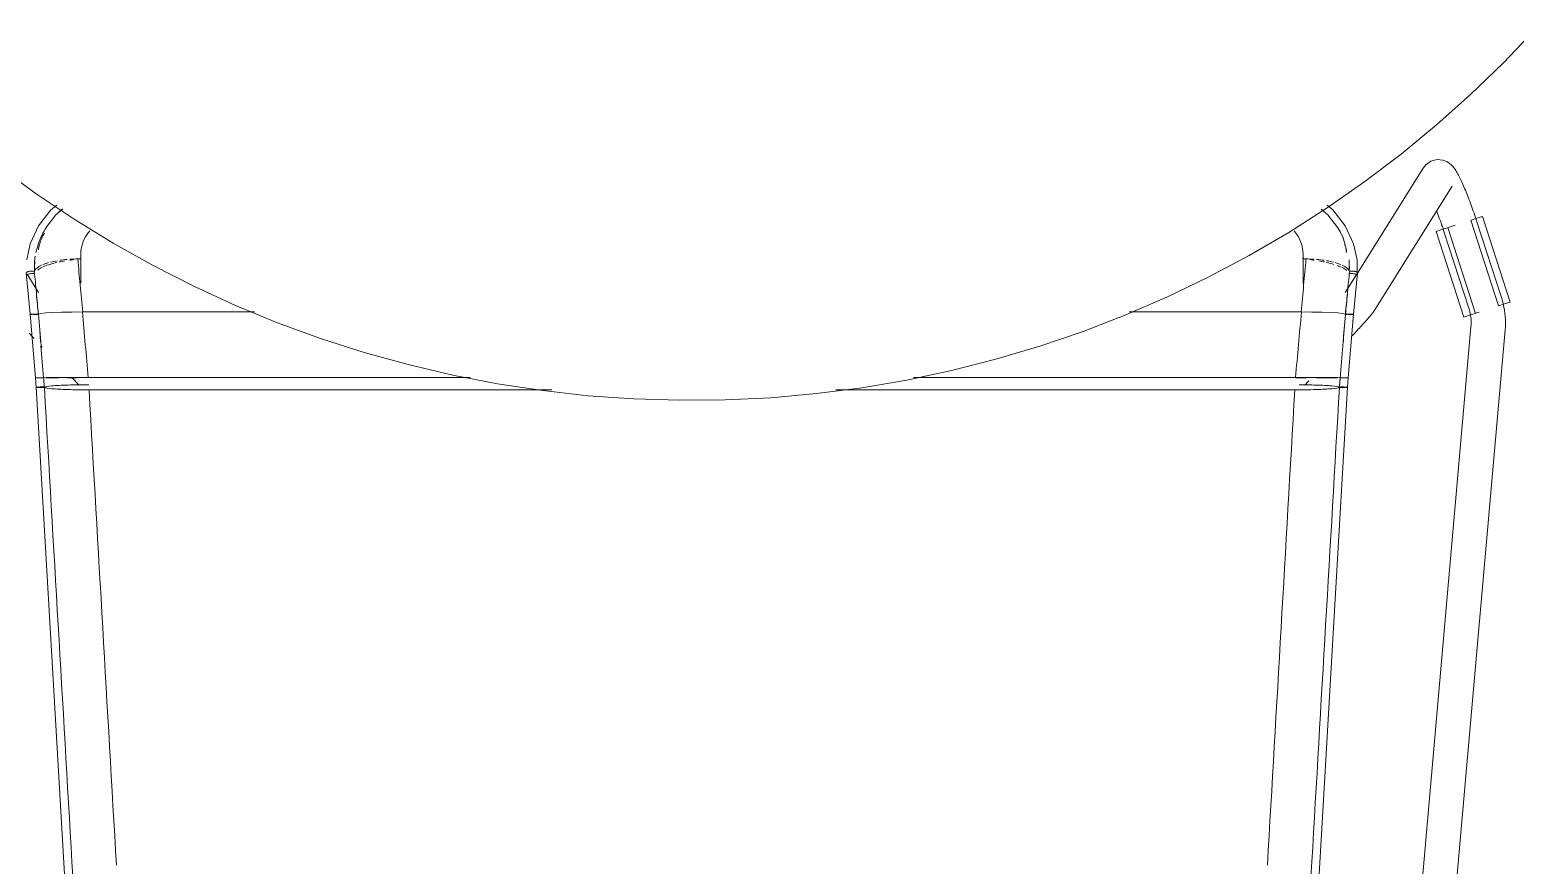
# Model space of a CAD drawing. Header units: millimetres. Extents: x 155927 to 295199, y -4084 to 97293.
# Drawn here: x 220290 to 220810, y 31232 to 31524 of the extents above; entities that cross this region are included whole.
import ezdxf

# ---------------------------------------------------------------- set-up
doc = ezdxf.new("R2010")
doc.units = ezdxf.units.MM
doc.header["$MEASUREMENT"] = 0
doc.layers.add('I-FURN', color=8, linetype='CONTINUOUS', lineweight=9)

msp = doc.modelspace()

# ---------------------------------------------------------------- linework, layer by layer
at = {"layer": 'I-FURN'}
for p, q in [((220805.42, 31512.9), (220816.46, 31524.48)), ((220793.92, 31501.77), (220805.42, 31512.9)), ((220781.99, 31491.11), (220793.92, 31501.77)), ((220769.65, 31480.94), (220781.99, 31491.11)), ((220756.9, 31471.26), (220769.65, 31480.94)), ((220279.17, 31476.42), (220292.09, 31466.99)), ((220777.4, 31476.03), (220754.36, 31439.27)), ((220778.29, 31477.16), (220777.4, 31476.03)), ((220778.29, 31477.16), (220780.02, 31478.38)), ((220780.02, 31478.38), (220782.25, 31478.97)), ((220782.25, 31478.97), (220784.22, 31478.79)), ((220784.22, 31478.79), (220785.6, 31478.27)), ((220785.6, 31478.27), (220786.52, 31477.71)), ((220786.52, 31477.71), (220787.14, 31477.19)), ((220787.14, 31477.19), (220787.61, 31476.72)), ((220787.61, 31476.72), (220787.98, 31476.3)), ((220787.98, 31476.3), (220788.29, 31475.89)), ((220788.29, 31475.89), (220788.57, 31475.5)), ((220788.57, 31475.5), (220788.82, 31475.12)), ((220788.82, 31475.12), (220789.07, 31474.72)), ((220789.07, 31474.72), (220789.3, 31474.33)), ((220789.3, 31474.33), (220789.53, 31473.91)), ((220789.53, 31473.91), (220789.76, 31473.49)), ((220743.78, 31462.11), (220756.9, 31471.26)), ((220760.26, 31426.08), (220787.56, 31469.66)), ((220789.76, 31473.49), (220789.99, 31473.05)), ((220789.99, 31473.05), (220790.22, 31472.59)), ((220790.22, 31472.59), (220790.45, 31472.12)), ((220790.45, 31472.12), (220790.68, 31471.63)), ((220790.68, 31471.63), (220790.92, 31471.12)), ((220790.92, 31471.12), (220791.16, 31470.59)), ((220791.16, 31470.59), (220791.4, 31470.05)), ((220791.4, 31470.05), (220791.64, 31469.48)), ((220791.64, 31469.48), (220791.88, 31468.9)), ((220791.88, 31468.9), (220792.13, 31468.31)), ((220292.09, 31466.99), (220305.38, 31458.07)), ((220792.13, 31468.31), (220792.38, 31467.7)), ((220792.38, 31467.7), (220792.63, 31467.07)), ((220792.63, 31467.07), (220792.88, 31466.43)), ((220792.88, 31466.43), (220793.14, 31465.78)), ((220793.14, 31465.78), (220793.39, 31465.11)), ((220793.39, 31465.11), (220793.65, 31464.44)), ((220793.65, 31464.44), (220793.9, 31463.75)), ((220793.9, 31463.75), (220794.15, 31463.05)), ((220297.23, 31461.36), (220292.9, 31455.83)), ((220298.97, 31459.7), (220295.47, 31455.12)), ((220299.29, 31463.01), (220297.23, 31461.36)), ((220301.31, 31461.66), (220298.97, 31459.7)), ((220730.31, 31453.49), (220743.78, 31462.11)), ((220741.69, 31461.66), (220744.04, 31459.7)), ((220743.72, 31463.01), (220745.77, 31461.36)), ((220744.04, 31459.7), (220747.53, 31455.12)), ((220745.77, 31461.36), (220750.11, 31455.83)), ((220782.2, 31460.78), (220782.43, 31460.16)), ((220782.43, 31460.16), (220782.67, 31459.52)), ((220782.67, 31459.52), (220782.9, 31458.87)), ((220782.9, 31458.87), (220783.14, 31458.22)), ((220794.15, 31463.05), (220794.41, 31462.34)), ((220794.15, 31457.8), (220796.13, 31458.44)), ((220794.41, 31462.34), (220794.66, 31461.63)), ((220794.66, 31461.63), (220794.91, 31460.9)), ((220794.91, 31460.9), (220795.17, 31460.18)), ((220795.17, 31460.18), (220795.41, 31459.44)), ((220795.41, 31459.44), (220795.66, 31458.71)), ((220795.66, 31458.71), (220795.91, 31457.97)), ((220796.13, 31458.44), (220798.08, 31459.07)), ((220798.08, 31459.07), (220807.77, 31429.06)), ((220292.9, 31455.83), (220290, 31449.52)), ((220295.47, 31455.12), (220293.56, 31451.44)), ((220305.38, 31458.07), (220319.01, 31449.7)), ((220716.5, 31445.41), (220730.31, 31453.49)), ((220747.53, 31455.12), (220749.44, 31451.44)), ((220750.11, 31455.83), (220753.01, 31449.52)), ((220781.92, 31453.85), (220783.88, 31454.48)), ((220781.92, 31453.85), (220791.61, 31423.84)), ((220783.14, 31458.22), (220783.38, 31457.55)), ((220783.38, 31457.55), (220783.61, 31456.88)), ((220783.61, 31456.88), (220783.84, 31456.2)), ((220783.84, 31456.2), (220784.08, 31455.51)), ((220783.88, 31454.48), (220785.85, 31455.12)), ((220784.08, 31455.51), (220784.31, 31454.82)), ((220784.31, 31454.82), (220784.53, 31454.13)), ((220784.53, 31454.13), (220784.64, 31453.8)), ((220784.64, 31453.8), (220793.35, 31426.99)), ((220795.65, 31425.15), (220785.97, 31455.16)), ((220788.54, 31455.99), (220786.06, 31455.19)), ((220794.04, 31457.76), (220803.72, 31427.75)), ((220795.91, 31457.97), (220796.05, 31457.51)), ((220804.77, 31430.7), (220796.05, 31457.51)), ((220290, 31449.52), (220288.78, 31443.87)), ((220319.01, 31449.7), (220332.97, 31441.88)), ((220753.01, 31449.52), (220754.22, 31443.87)), ((220306.65, 31444.19), (220307.69, 31444.19)), ((220307.64, 31445.44), (220307.64, 31435.68)), ((220702.37, 31437.89), (220716.5, 31445.41)), ((220735.31, 31444.19), (220736.36, 31444.19)), ((220735.37, 31435.68), (220735.37, 31445.44)), ((220754.22, 31443.87), (220754.31, 31438.41)), ((220289.99, 31424.81), (220288.57, 31439.3)), ((220292.91, 31432.45), (220288.88, 31438.9)), ((220332.97, 31441.88), (220347.23, 31434.62)), ((220687.96, 31430.94), (220702.37, 31437.89)), ((220754.13, 31438.9), (220750.09, 31432.45)), ((220753.01, 31424.81), (220754.43, 31439.3)), ((220347.23, 31434.62), (220361.77, 31427.94)), ((220361.77, 31427.94), (220376.56, 31421.85)), ((220673.28, 31424.58), (220687.96, 31430.94)), ((220805.81, 31428.43), (220803.84, 31427.79)), ((220804.78, 31430.65), (220804.77, 31430.7)), ((220805.11, 31429.56), (220804.78, 31430.65)), ((220805.4, 31428.45), (220805.11, 31429.56)), ((220805.64, 31427.33), (220805.4, 31428.45)), ((220805.83, 31426.21), (220805.64, 31427.33)), ((220807.77, 31429.06), (220805.81, 31428.43)), ((220290.06, 31424.84), (220289.99, 31424.81)), ((220289.99, 31424.81), (220290.06, 31424.79)), ((220290, 31424.81), (220290.07, 31424.84)), ((220291.82, 31402.61), (220290, 31424.81)), ((220290.06, 31424.79), (220290, 31424.81)), ((220290.25, 31424.86), (220290.06, 31424.84)), ((220290.06, 31424.79), (220290.25, 31424.76)), ((220290.25, 31424.76), (220290.06, 31424.79)), ((220290.55, 31424.88), (220290.25, 31424.86)), ((220290.25, 31424.76), (220290.54, 31424.74)), ((220290.54, 31424.74), (220290.25, 31424.76)), ((220290.26, 31424.86), (220290.55, 31424.88)), ((220290.93, 31424.9), (220290.55, 31424.88)), ((220290.55, 31424.88), (220290.94, 31424.9)), ((220290.92, 31424.72), (220291.37, 31424.71)), ((220291.37, 31424.71), (220290.92, 31424.72)), ((220291.38, 31424.91), (220290.93, 31424.9)), ((220290.94, 31424.9), (220291.39, 31424.91)), ((220291.37, 31424.71), (220291.86, 31424.71)), ((220291.87, 31424.71), (220291.37, 31424.71)), ((220291.88, 31424.92), (220291.38, 31424.91)), ((220291.39, 31424.91), (220291.88, 31424.92)), ((220291.86, 31424.71), (220292.36, 31424.71)), ((220292.36, 31424.71), (220291.87, 31424.71)), ((220292.37, 31424.91), (220291.88, 31424.92)), ((220291.88, 31424.92), (220292.38, 31424.91)), ((220292.36, 31424.71), (220292.83, 31424.72)), ((220292.83, 31424.72), (220292.36, 31424.71)), ((220292.84, 31424.9), (220292.37, 31424.91)), ((220292.38, 31424.91), (220292.85, 31424.9)), ((220293.74, 31425.1), (220292.84, 31424.9)), ((220292.85, 31424.9), (220293.73, 31425.1)), ((220293.73, 31425.1), (220295.45, 31425.28)), ((220295.47, 31425.28), (220293.74, 31425.1)), ((220295.47, 31425.28), (220297.91, 31425.43)), ((220297.95, 31425.43), (220295.47, 31425.28)), ((220297.95, 31425.43), (220300.98, 31425.54)), ((220301.05, 31425.54), (220297.95, 31425.43)), ((220304.48, 31425.62), (220301.05, 31425.54)), ((220301.05, 31425.54), (220304.49, 31425.61)), ((220308.34, 31425.64), (220304.58, 31425.62)), ((220304.58, 31425.62), (220308.22, 31425.64)), ((220368.46, 31425.64), (220308.34, 31425.64)), ((220308.34, 31425.64), (220368.46, 31425.64)), ((220658.36, 31418.8), (220673.28, 31424.58)), ((220734.66, 31425.64), (220674.54, 31425.64)), ((220674.54, 31425.64), (220734.66, 31425.64)), ((220738.42, 31425.62), (220734.66, 31425.64)), ((220734.78, 31425.64), (220738.42, 31425.62)), ((220741.96, 31425.54), (220738.52, 31425.62)), ((220738.52, 31425.61), (220741.96, 31425.54)), ((220745.05, 31425.43), (220741.96, 31425.54)), ((220742.02, 31425.54), (220745.06, 31425.43)), ((220747.53, 31425.28), (220745.05, 31425.43)), ((220745.1, 31425.43), (220747.54, 31425.28)), ((220749.27, 31425.1), (220747.53, 31425.28)), ((220747.55, 31425.28), (220749.27, 31425.1)), ((220749.27, 31425.1), (220750.16, 31424.9)), ((220750.16, 31424.9), (220749.27, 31425.1)), ((220750.63, 31424.91), (220750.16, 31424.9)), ((220750.16, 31424.9), (220750.63, 31424.91)), ((220750.17, 31424.72), (220750.64, 31424.71)), ((220750.64, 31424.71), (220750.17, 31424.72)), ((220751.13, 31424.92), (220750.63, 31424.91)), ((220750.63, 31424.91), (220751.12, 31424.92)), ((220751.12, 31424.92), (220751.61, 31424.91)), ((220751.62, 31424.91), (220751.13, 31424.92)), ((220751.14, 31424.71), (220751.63, 31424.71)), ((220751.63, 31424.71), (220751.14, 31424.71)), ((220751.18, 31402.61), (220753.01, 31424.81)), ((220751.61, 31424.91), (220752.07, 31424.9)), ((220752.07, 31424.9), (220751.62, 31424.91)), ((220751.63, 31424.71), (220752.08, 31424.72)), ((220752.08, 31424.72), (220751.63, 31424.71)), ((220752.46, 31424.88), (220752.07, 31424.9)), ((220752.07, 31424.9), (220752.45, 31424.88)), ((220752.08, 31424.72), (220752.47, 31424.74)), ((220752.46, 31424.74), (220752.08, 31424.72)), ((220752.45, 31424.88), (220752.75, 31424.86)), ((220752.75, 31424.86), (220752.46, 31424.88)), ((220752.76, 31424.76), (220752.46, 31424.74)), ((220752.47, 31424.74), (220752.76, 31424.76)), ((220752.94, 31424.84), (220752.75, 31424.86)), ((220752.76, 31424.76), (220752.95, 31424.79)), ((220752.94, 31424.79), (220752.76, 31424.76)), ((220752.94, 31424.84), (220753.01, 31424.81)), ((220753.01, 31424.81), (220752.94, 31424.84)), ((220753.01, 31424.81), (220752.94, 31424.79)), ((220752.95, 31424.79), (220753.01, 31424.81)), ((220756.82, 31421.94), (220756.49, 31421.58)), ((220757.14, 31422.29), (220756.82, 31421.94)), ((220757.44, 31422.63), (220757.14, 31422.29)), ((220757.73, 31422.95), (220757.44, 31422.63)), ((220758, 31423.26), (220757.73, 31422.95)), ((220758.26, 31423.55), (220758, 31423.26)), ((220758.5, 31423.83), (220758.26, 31423.55)), ((220758.73, 31424.1), (220758.5, 31423.83)), ((220758.94, 31424.35), (220758.73, 31424.1)), ((220759.14, 31424.59), (220758.94, 31424.35)), ((220759.33, 31424.82), (220759.14, 31424.59)), ((220759.51, 31425.05), (220759.33, 31424.82)), ((220759.69, 31425.27), (220759.51, 31425.05)), ((220759.86, 31425.5), (220759.69, 31425.27)), ((220760.04, 31425.75), (220759.86, 31425.5)), ((220760.26, 31426.08), (220760.04, 31425.75)), ((220793.56, 31424.47), (220791.61, 31423.84)), ((220793.35, 31426.99), (220793.55, 31426.36)), ((220793.55, 31426.36), (220793.71, 31425.72)), ((220795.54, 31425.11), (220793.56, 31424.47)), ((220793.71, 31425.72), (220793.85, 31425.07)), ((220793.85, 31425.07), (220793.97, 31424.42)), ((220793.97, 31424.42), (220794.06, 31423.76)), ((220794.06, 31423.76), (220794.12, 31423.1)), ((220794.12, 31423.1), (220794.15, 31422.44)), ((220794.15, 31422.44), (220794.16, 31421.78)), ((220796.92, 31425.56), (220795.75, 31425.18)), ((220805.98, 31425.08), (220805.83, 31426.21)), ((220806.09, 31423.94), (220805.98, 31425.08)), ((220806.15, 31422.8), (220806.09, 31423.94)), ((220806.16, 31421.66), (220806.15, 31422.8)), ((220289.59, 31418.23), (220290.02, 31417.77)), ((220290.02, 31417.77), (220290.46, 31417.3)), ((220290.46, 31417.3), (220290.91, 31416.82)), ((220290.91, 31416.82), (220291.37, 31416.34)), ((220376.56, 31421.85), (220391.58, 31416.35)), ((220643.22, 31413.63), (220658.36, 31418.8)), ((220752.98, 31417.77), (220752.54, 31417.3)), ((220753.41, 31418.23), (220752.98, 31417.77)), ((220753.84, 31418.69), (220753.41, 31418.23)), ((220754.25, 31419.13), (220753.84, 31418.69)), ((220754.65, 31419.57), (220754.25, 31419.13)), ((220755.04, 31419.99), (220754.65, 31419.57)), ((220755.42, 31420.41), (220755.04, 31419.99)), ((220755.79, 31420.81), (220755.42, 31420.41)), ((220756.15, 31421.2), (220755.79, 31420.81)), ((220756.49, 31421.58), (220756.15, 31421.2)), ((220794.1, 31420.43), (220756.8, 30995.93)), ((220767.1, 30976.06), (220806.05, 31419.38)), ((220794.15, 31421.12), (220794.1, 31420.46)), ((220794.1, 31420.46), (220794.1, 31420.43)), ((220794.16, 31421.78), (220794.15, 31421.12)), ((220806.05, 31419.38), (220806.13, 31420.52)), ((220806.13, 31420.52), (220806.16, 31421.66)), ((220293.73, 31413.86), (220294.21, 31413.35)), ((220391.58, 31416.35), (220406.82, 31411.46)), ((220627.89, 31409.07), (220643.22, 31413.63)), ((220406.82, 31411.46), (220422.23, 31407.18)), ((220422.23, 31407.18), (220437.81, 31403.52)), ((220612.38, 31405.12), (220627.89, 31409.07)), ((220291.89, 31402.61), (220291.82, 31402.61)), ((220291.82, 31402.61), (220291.89, 31402.61)), ((220291.83, 31402.61), (220292.09, 31399.25)), ((220291.89, 31402.61), (220291.83, 31402.61)), ((220291.83, 31402.61), (220291.89, 31402.61)), ((220291.89, 31402.61), (220292.08, 31402.62)), ((220292.08, 31402.62), (220291.89, 31402.61)), ((220292.08, 31402.61), (220291.89, 31402.61)), ((220291.89, 31402.61), (220292.08, 31402.61)), ((220292.08, 31402.62), (220292.37, 31402.62)), ((220292.37, 31402.62), (220292.08, 31402.62)), ((220292.38, 31402.61), (220292.08, 31402.61)), ((220292.08, 31402.61), (220292.37, 31402.61)), ((220292.37, 31402.62), (220292.75, 31402.62)), ((220292.75, 31402.62), (220292.37, 31402.62)), ((220292.37, 31402.61), (220292.76, 31402.6)), ((220292.76, 31402.6), (220292.38, 31402.61)), ((220292.75, 31402.62), (220293.21, 31402.62)), ((220293.2, 31402.62), (220292.75, 31402.62)), ((220293.21, 31402.6), (220292.76, 31402.6)), ((220292.76, 31402.6), (220293.21, 31402.6)), ((220293.69, 31402.62), (220293.2, 31402.62)), ((220293.21, 31402.62), (220293.7, 31402.62)), ((220293.7, 31402.6), (220293.21, 31402.6)), ((220293.21, 31402.6), (220293.7, 31402.6)), ((220294.19, 31402.62), (220293.69, 31402.62)), ((220293.7, 31402.62), (220294.19, 31402.62)), ((220294.2, 31402.6), (220293.7, 31402.6)), ((220293.7, 31402.6), (220294.2, 31402.6)), ((220294.19, 31402.62), (220294.66, 31402.62)), ((220294.66, 31402.62), (220294.19, 31402.62)), ((220294.67, 31402.6), (220294.2, 31402.6)), ((220294.2, 31402.6), (220294.67, 31402.6)), ((220294.66, 31402.62), (220295.55, 31402.63)), ((220295.55, 31402.63), (220294.66, 31402.62)), ((220295.55, 31402.63), (220297.29, 31402.65)), ((220297.29, 31402.65), (220295.55, 31402.63)), ((220295.56, 31402.59), (220297.31, 31402.58)), ((220297.32, 31402.58), (220295.57, 31402.59)), ((220299.8, 31402.66), (220297.29, 31402.65)), ((220297.3, 31402.65), (220299.8, 31402.66)), ((220297.31, 31402.58), (220299.81, 31402.56)), ((220299.82, 31402.56), (220297.32, 31402.58)), ((220299.8, 31402.66), (220302.93, 31402.67)), ((220302.93, 31402.67), (220299.8, 31402.66)), ((220302.93, 31402.67), (220306.5, 31402.67)), ((220306.5, 31402.67), (220302.93, 31402.67)), ((220306.5, 31402.55), (220302.94, 31402.56)), ((220302.94, 31402.56), (220306.49, 31402.55)), ((220304.49, 31402.67), (220307.06, 31400)), ((220306.5, 31402.67), (220310.29, 31402.68)), ((220310.29, 31402.68), (220306.5, 31402.67)), ((220310.29, 31402.68), (220443.92, 31402.68)), ((220443.92, 31402.68), (220310.29, 31402.68)), ((220437.81, 31403.52), (220453.52, 31400.48)), ((220580.96, 31399.11), (220596.73, 31401.8)), ((220596.73, 31401.8), (220612.38, 31405.12)), ((220598.98, 31402.68), (220732.72, 31402.68)), ((220732.72, 31402.68), (220598.98, 31402.68)), ((220732.72, 31402.68), (220736.5, 31402.67)), ((220736.51, 31402.67), (220732.72, 31402.68)), ((220736.51, 31402.55), (220732.73, 31402.55)), ((220732.73, 31402.55), (220736.51, 31402.55)), ((220735.94, 31400), (220737.42, 31401.53)), ((220736.51, 31402.67), (220740.07, 31402.67)), ((220740.07, 31402.67), (220736.51, 31402.67)), ((220743.19, 31402.56), (220740.06, 31402.56)), ((220740.07, 31402.67), (220743.2, 31402.66)), ((220743.21, 31402.66), (220740.07, 31402.67)), ((220740.07, 31402.56), (220743.19, 31402.56)), ((220745.69, 31402.58), (220743.19, 31402.56)), ((220743.19, 31402.56), (220745.69, 31402.58)), ((220743.21, 31402.66), (220745.71, 31402.65)), ((220745.71, 31402.65), (220743.21, 31402.66)), ((220747.44, 31402.59), (220745.69, 31402.58)), ((220745.69, 31402.58), (220747.44, 31402.59)), ((220745.71, 31402.65), (220747.45, 31402.63)), ((220747.46, 31402.63), (220745.71, 31402.65)), ((220747.45, 31402.63), (220748.34, 31402.62)), ((220748.34, 31402.62), (220747.46, 31402.63)), ((220748.34, 31402.62), (220748.81, 31402.62)), ((220748.82, 31402.62), (220748.34, 31402.62)), ((220748.81, 31402.6), (220748.34, 31402.6)), ((220748.34, 31402.6), (220748.81, 31402.6)), ((220748.81, 31402.62), (220749.31, 31402.62)), ((220749.3, 31402.6), (220748.81, 31402.6)), ((220748.81, 31402.6), (220749.31, 31402.6)), ((220749.31, 31402.62), (220748.82, 31402.62)), ((220749.79, 31402.6), (220749.3, 31402.6)), ((220749.31, 31402.62), (220749.8, 31402.62)), ((220749.8, 31402.62), (220749.31, 31402.62)), ((220749.31, 31402.6), (220749.8, 31402.6)), ((220750.24, 31402.6), (220749.79, 31402.6)), ((220749.8, 31402.62), (220750.25, 31402.62)), ((220750.25, 31402.62), (220749.8, 31402.62)), ((220749.8, 31402.6), (220750.25, 31402.6)), ((220750.63, 31402.61), (220750.24, 31402.6)), ((220750.25, 31402.62), (220750.63, 31402.62)), ((220750.64, 31402.62), (220750.25, 31402.62)), ((220750.25, 31402.6), (220750.63, 31402.61)), ((220750.63, 31402.62), (220750.93, 31402.62)), ((220750.93, 31402.62), (220750.64, 31402.62)), ((220751.18, 31402.61), (220750.91, 31399.25)), ((220751.11, 31402.61), (220751.18, 31402.61)), ((220751.18, 31402.61), (220751.11, 31402.61)), ((220751.12, 31402.61), (220751.18, 31402.61)), ((220751.18, 31402.61), (220751.12, 31402.61)), ((220292.17, 31399.28), (220292.1, 31399.25)), ((220311.38, 31067.34), (220292.1, 31399.25)), ((220292.1, 31399.25), (220292.16, 31399.23)), ((220292.16, 31399.23), (220292.35, 31399.2)), ((220292.36, 31399.31), (220292.17, 31399.28)), ((220292.35, 31399.2), (220292.64, 31399.18)), ((220292.65, 31399.33), (220292.36, 31399.31)), ((220292.64, 31399.18), (220293.02, 31399.16)), ((220293.03, 31399.35), (220292.65, 31399.33)), ((220293.02, 31399.16), (220293.48, 31399.15)), ((220293.48, 31399.36), (220293.03, 31399.35)), ((220293.97, 31399.36), (220293.48, 31399.36)), ((220293.48, 31399.15), (220293.97, 31399.14)), ((220294.47, 31399.36), (220293.97, 31399.36)), ((220293.97, 31399.14), (220294.46, 31399.14)), ((220294.46, 31399.14), (220294.93, 31399.15)), ((220294.94, 31399.35), (220294.47, 31399.36)), ((220294.93, 31399.15), (220295.82, 31398.94)), ((220295.84, 31399.56), (220294.94, 31399.35)), ((220295.82, 31398.94), (220297.57, 31398.75)), ((220297.59, 31399.75), (220295.84, 31399.56)), ((220297.57, 31398.75), (220300.07, 31398.59)), ((220300.09, 31399.92), (220297.59, 31399.75)), ((220300.07, 31398.59), (220303.2, 31398.46)), ((220303.21, 31400.04), (220300.09, 31399.92)), ((220303.2, 31398.46), (220306.77, 31398.39)), ((220306.76, 31400.12), (220303.21, 31400.04)), ((220310.44, 31400.15), (220306.76, 31400.12)), ((220306.77, 31398.39), (220310.55, 31398.36)), ((220310.55, 31398.36), (220472.49, 31398.36)), ((220472.49, 31398.36), (220310.55, 31398.36)), ((220453.52, 31400.48), (220469.33, 31398.08)), ((220469.33, 31398.08), (220485.23, 31396.31)), ((220485.23, 31396.31), (220501.19, 31395.18)), ((220549.16, 31395.62), (220565.1, 31397.05)), ((220565.1, 31397.05), (220580.96, 31399.11)), ((220571.88, 31398.36), (220732.45, 31398.36)), ((220732.45, 31398.36), (220571.88, 31398.36)), ((220731.62, 31067.34), (220750.91, 31399.25)), ((220732.45, 31398.36), (220736.24, 31398.39)), ((220736.25, 31400.12), (220733.99, 31400.14)), ((220736.24, 31398.39), (220739.8, 31398.46)), ((220739.8, 31400.04), (220736.25, 31400.12)), ((220742.92, 31399.92), (220739.8, 31400.04)), ((220739.8, 31398.46), (220742.93, 31398.59)), ((220745.41, 31399.75), (220742.92, 31399.92)), ((220742.93, 31398.59), (220745.43, 31398.75)), ((220747.16, 31399.56), (220745.41, 31399.75)), ((220745.43, 31398.75), (220747.18, 31398.94)), ((220748.07, 31399.35), (220747.16, 31399.56)), ((220747.18, 31398.94), (220748.07, 31399.15)), ((220748.53, 31399.36), (220748.07, 31399.35)), ((220748.07, 31399.15), (220748.54, 31399.14)), ((220749.03, 31399.36), (220748.53, 31399.36)), ((220748.54, 31399.14), (220749.04, 31399.14)), ((220749.52, 31399.36), (220749.03, 31399.36)), ((220749.04, 31399.14), (220749.53, 31399.15)), ((220749.97, 31399.35), (220749.52, 31399.36)), ((220749.53, 31399.15), (220749.98, 31399.16)), ((220750.36, 31399.33), (220749.97, 31399.35)), ((220749.98, 31399.16), (220750.36, 31399.18)), ((220750.65, 31399.31), (220750.36, 31399.33)), ((220750.36, 31399.18), (220750.65, 31399.2)), ((220750.84, 31399.28), (220750.65, 31399.31)), ((220750.65, 31399.2), (220750.84, 31399.23)), ((220750.91, 31399.25), (220750.84, 31399.28)), ((220750.84, 31399.23), (220750.91, 31399.25)), ((220501.19, 31395.18), (220517.18, 31394.69)), ((220517.18, 31394.69), (220533.18, 31394.83)), ((220533.18, 31394.83), (220549.16, 31395.62))]:
    msp.add_line(p, q, dxfattribs=at)
for points in [[(220299.91, 31460.52), (220300.34, 31460.93), (220300.79, 31461.33), (220301.25, 31461.71)], [(220750.63, 31447.11), (220750.43, 31447.83), (220750.19, 31448.55), (220749.93, 31449.26)], [(220291.45, 31440.28), (220291.4, 31441.92), (220291.49, 31443.56), (220291.73, 31445.16)], [(220291.64, 31443.37), (220291.53, 31442.49), (220291.51, 31441.59), (220291.51, 31440.69)], [(220299.46, 31442.98), (220297.4, 31442.5), (220295.33, 31441.92), (220294.24, 31441.29)], [(220294.41, 31442.23), (220295, 31442.48), (220295.66, 31442.71), (220296.39, 31442.91)], [(220297.06, 31443.09), (220297.8, 31443.28), (220298.61, 31443.44), (220299.44, 31443.59)], [(220302.12, 31443.52), (220301.44, 31443.4), (220300.78, 31443.27), (220300.12, 31443.13)], [(220300.29, 31443.73), (220301.14, 31443.85), (220302.02, 31443.97), (220302.93, 31444.03)], [(220305.23, 31443.96), (220304.75, 31443.9), (220304.28, 31443.84), (220303.82, 31443.78)], [(220303.86, 31444.1), (220304.77, 31444.15), (220305.7, 31444.19), (220306.65, 31444.19)], [(220308.34, 31425.64), (220308.04, 31428.78), (220307.45, 31435.03), (220306.9, 31441.17), (220306.65, 31444.19)], [(220307.69, 31444.19), (220307.65, 31444.7), (220307.63, 31445.21), (220307.64, 31445.72)], [(220734.66, 31425.64), (220734.97, 31428.78), (220735.56, 31435.03), (220736.1, 31441.17), (220736.36, 31444.19)], [(220735.34, 31446.35), (220735.38, 31445.64), (220735.38, 31444.91), (220735.31, 31444.19)], [(220736.36, 31444.19), (220737.31, 31444.19), (220738.24, 31444.15), (220739.15, 31444.1)], [(220739.2, 31443.78), (220738.73, 31443.84), (220738.25, 31443.9), (220737.77, 31443.95)], [(220740.08, 31444.03), (220740.98, 31443.95), (220741.86, 31443.85), (220742.71, 31443.73)], [(220742.89, 31443.13), (220742.24, 31443.27), (220741.58, 31443.41), (220740.9, 31443.53)], [(220746.14, 31442.28), (220745.34, 31442.53), (220744.46, 31442.76), (220743.55, 31442.98)], [(220743.57, 31443.59), (220744.41, 31443.45), (220745.21, 31443.28), (220745.95, 31443.1)], [(220746.62, 31442.91), (220747.35, 31442.71), (220747.98, 31442.47), (220748.58, 31442.23)], [(220751.42, 31443.86), (220751.54, 31442.68), (220751.55, 31441.48), (220751.52, 31440.28)], [(220291.41, 31439.86), (220291.55, 31440.25), (220292.12, 31441), (220293.26, 31441.7), (220293.96, 31442.03)], [(220292.84, 31424.9), (220292.61, 31427.43), (220292.13, 31432.47), (220291.65, 31437.42), (220291.41, 31439.86)], [(220293.99, 31441.17), (220293.36, 31440.86), (220292.96, 31440.54), (220292.63, 31440.22)], [(220748.77, 31441.29), (220748.35, 31441.48), (220747.89, 31441.67), (220747.38, 31441.85)], [(220750.59, 31440.21), (220750.18, 31440.54), (220749.66, 31440.86), (220749.02, 31441.17)], [(220749.05, 31442.03), (220749.74, 31441.7), (220750.89, 31441), (220751.45, 31440.25), (220751.6, 31439.86)], [(220750.16, 31424.9), (220750.4, 31427.43), (220750.88, 31432.47), (220751.36, 31437.42), (220751.6, 31439.86)], [(220754.25, 31438.56), (220754.21, 31438.6), (220754.09, 31438.69), (220753.79, 31438.83), (220753.4, 31438.94), (220752.95, 31439.04), (220752.46, 31439.1), (220751.96, 31439.14), (220751.64, 31439.13), (220751.49, 31439.13)], [(220751.56, 31440.69), (220751.55, 31441.12), (220751.53, 31441.54), (220751.5, 31441.96)], [(220292.81, 31424.91), (220292.58, 31427.22), (220292.36, 31429.53), (220292.13, 31431.8)], [(220750.17, 31424.72), (220750.41, 31427.09), (220750.64, 31429.46), (220750.88, 31431.8)], [(220292.85, 31424.9), (220293.15, 31421.2), (220293.75, 31413.77), (220294.36, 31406.34), (220294.66, 31402.62)], [(220750.16, 31424.9), (220749.85, 31421.2), (220749.25, 31413.77), (220748.65, 31406.34), (220748.34, 31402.62)], [(220750.17, 31424.72), (220749.89, 31421.38), (220749.62, 31418.03), (220749.34, 31414.69)], [(220293.34, 31418.61), (220293.45, 31417.3), (220293.56, 31416), (220293.67, 31414.69)], [(220293.75, 31413.67), (220294.06, 31409.98), (220294.36, 31406.3), (220294.67, 31402.6)], [(220748.96, 31410.16), (220748.93, 31409.75), (220748.9, 31409.34), (220748.86, 31408.93)], [(220294.93, 31399.15), (220294.89, 31399.73), (220294.8, 31400.89), (220294.71, 31402.04), (220294.66, 31402.62)], [(220294.94, 31399.35), (220294.89, 31399.89), (220294.8, 31400.98), (220294.71, 31402.06), (220294.67, 31402.6)], [(220748.07, 31399.15), (220748.12, 31399.73), (220748.21, 31400.89), (220748.3, 31402.04), (220748.34, 31402.62)], [(220748.07, 31399.35), (220748.11, 31399.89), (220748.2, 31400.98), (220748.29, 31402.06), (220748.34, 31402.6)], [(220294.93, 31399.15), (220298.15, 31343.75), (220304.59, 31232.99), (220311.03, 31122.39), (220314.25, 31067.15)], [(220320.14, 31231.87), (220316.94, 31287.33), (220313.75, 31342.83), (220310.55, 31398.36)], [(220732.45, 31398.36), (220729.26, 31342.83), (220726.06, 31287.3), (220722.87, 31231.87)], [(220748.07, 31399.15), (220744.85, 31343.75), (220738.41, 31232.99), (220731.97, 31122.39), (220728.75, 31067.15)], [(220748.07, 31399.35), (220748.66, 31399.37), (220750.17, 31399.37), (220750.91, 31399.29), (220750.91, 31399.25)]]:
    msp.add_open_spline(points, degree=3, dxfattribs=at)
for points, knots in [([(220291.99, 31446.43), (220292.43, 31448.55), (220293.44, 31451.63), (220295.07, 31454.4), (220295.66, 31455.26)], [0.1763318, 0.1763318, 0.1763318, 0.1763318, 0.3333333, 0.408557, 0.408557, 0.408557, 0.408557]), ([(220294.94, 31453.2), (220294.6, 31452.61), (220293.58, 31450.76), (220293.08, 31448.78), (220292.86, 31447.41)], [0.6175454, 0.6175454, 0.6175454, 0.6175454, 0.6666667, 0.7702374, 0.7702374, 0.7702374, 0.7702374]), ([(220307.69, 31444.19), (220307.48, 31446.58), (220308.11, 31450.18), (220310.04, 31453.18), (220310.8, 31454.09)], [0, 0, 0, 0, 0.3333333, 0.5, 0.5, 0.5, 0.5]), ([(220732.2, 31454.09), (220732.97, 31453.18), (220734.9, 31450.18), (220735.53, 31446.58), (220735.31, 31444.19)], [0.5, 0.5, 0.5, 0.5, 0.6666667, 1, 1, 1, 1]), ([(220747.53, 31455.1), (220748.04, 31454.28), (220749.62, 31451.56), (220750.22, 31448.57), (220750.5, 31446.47)], [-0.4024189, -0.4024189, -0.4024189, -0.4024189, -0.3333333, -0.1789981, -0.1789981, -0.1789981, -0.1789981]), ([(220288.62, 31439.45), (220288.64, 31439.48), (220288.68, 31439.52), (220288.79, 31439.6), (220288.98, 31439.7), (220289.3, 31439.8), (220289.7, 31439.87), (220290.06, 31439.91), (220290.43, 31439.93), (220290.88, 31439.92), (220291.23, 31439.89), (220291.41, 31439.86)], [0.5555556, 0.5555556, 0.5555556, 0.5555556, 0.5833333, 0.6180556, 0.6527778, 0.7222222, 0.7916667, 0.8263889, 0.8611111, 0.9305556, 1, 1, 1, 1]), ([(220291.51, 31439.13), (220291.29, 31439.14), (220290.8, 31439.13), (220290.05, 31439.04), (220289.38, 31438.89), (220288.95, 31438.72), (220288.8, 31438.6), (220288.76, 31438.56)], [-1, -1, -1, -1, -0.90625, -0.8125, -0.71875, -0.625, -0.5625, -0.5625, -0.5625, -0.5625]), ([(220751.6, 31439.86), (220751.74, 31439.88), (220752.02, 31439.91), (220752.45, 31439.93), (220752.82, 31439.92), (220753.11, 31439.89), (220753.38, 31439.86), (220753.63, 31439.81), (220753.86, 31439.75), (220754.05, 31439.68), (220754.25, 31439.58), (220754.35, 31439.5), (220754.38, 31439.45)], [0, 0, 0, 0, 0.0555556, 0.1111111, 0.1666667, 0.1944444, 0.2222222, 0.2777778, 0.3055556, 0.3333333, 0.3888889, 0.4444444, 0.4444444, 0.4444444, 0.4444444]), ([(220310.29, 31402.68), (220309.94, 31406.51), (220309.26, 31414.17), (220308.57, 31421.82), (220308.22, 31425.64)], [0.0000001, 0.0000001, 0.0000001, 0.0000001, 0.5, 0.9999627, 0.9999627, 0.9999627, 0.9999627]), ([(220734.78, 31425.64), (220734.44, 31421.82), (220733.75, 31414.17), (220733.06, 31406.51), (220732.72, 31402.68)], [0.0000373, 0.0000373, 0.0000373, 0.0000373, 0.5, 0.9999999, 0.9999999, 0.9999999, 0.9999999]), ([(220292.09, 31399.25), (220292.09, 31399.27), (220292.23, 31399.3), (220292.63, 31399.33), (220293.02, 31399.35), (220293.47, 31399.36), (220293.97, 31399.36), (220294.47, 31399.36), (220294.79, 31399.36), (220294.94, 31399.35)], [-0.5, -0.5, -0.5, -0.5, -0.375, -0.3125, -0.25, -0.1875, -0.125, -0.0625, 0, 0, 0, 0]), ([(220294.93, 31399.15), (220294.71, 31399.15), (220294.22, 31399.14), (220293.58, 31399.14), (220293.12, 31399.15), (220292.71, 31399.17), (220292.26, 31399.2), (220292.09, 31399.23), (220292.09, 31399.25)], [-1, -1, -1, -1, -0.90625, -0.8125, -0.765625, -0.71875, -0.625, -0.501507, -0.501507, -0.501507, -0.501507]), ([(220310.55, 31398.36), (220309.28, 31398.36), (220306.73, 31398.38), (220303.12, 31398.46), (220299.96, 31398.58), (220296.6, 31398.8), (220295.21, 31399.01), (220294.93, 31399.15)], [-1, -1, -1, -1, -0.833333, -0.666667, -0.5, -0.333333, 0, 0, 0, 0]), ([(220294.94, 31399.35), (220295.23, 31399.5), (220296.62, 31399.7), (220299.97, 31399.92), (220303.13, 31400.05), (220306.69, 31400.13), (220309.2, 31400.15), (220310.44, 31400.15)], [-1, -1, -1, -1, -0.6666667, -0.5, -0.3333333, -0.1666667, -0.003964, -0.003964, -0.003964, -0.003964]), ([(220748.07, 31399.15), (220747.8, 31399.01), (220746.41, 31398.8), (220743.05, 31398.58), (220739.88, 31398.46), (220736.28, 31398.38), (220733.73, 31398.36), (220732.45, 31398.36)], [-1, -1, -1, -1, -0.666667, -0.5, -0.333333, -0.166667, 0, 0, 0, 0]), ([(220733.99, 31400.14), (220736.02, 31400.13), (220739.24, 31400.07), (220743.03, 31399.92), (220746.38, 31399.7), (220747.78, 31399.5), (220748.07, 31399.35)], [-0.9335619, -0.9335619, -0.9335619, -0.9335619, -0.6666667, -0.5, -0.3333333, 0, 0, 0, 0]), ([(220750.91, 31399.25), (220750.91, 31399.23), (220750.77, 31399.21), (220750.38, 31399.18), (220750, 31399.16), (220749.54, 31399.15), (220749.04, 31399.14), (220748.54, 31399.14), (220748.22, 31399.15), (220748.07, 31399.15)], [-0.498493, -0.498493, -0.498493, -0.498493, -0.375, -0.3125, -0.25, -0.1875, -0.125, -0.0625, 0, 0, 0, 0])]:
    msp.add_open_spline(points, degree=3, knots=knots, dxfattribs=at)

doc.saveas('drawing.dxf')
